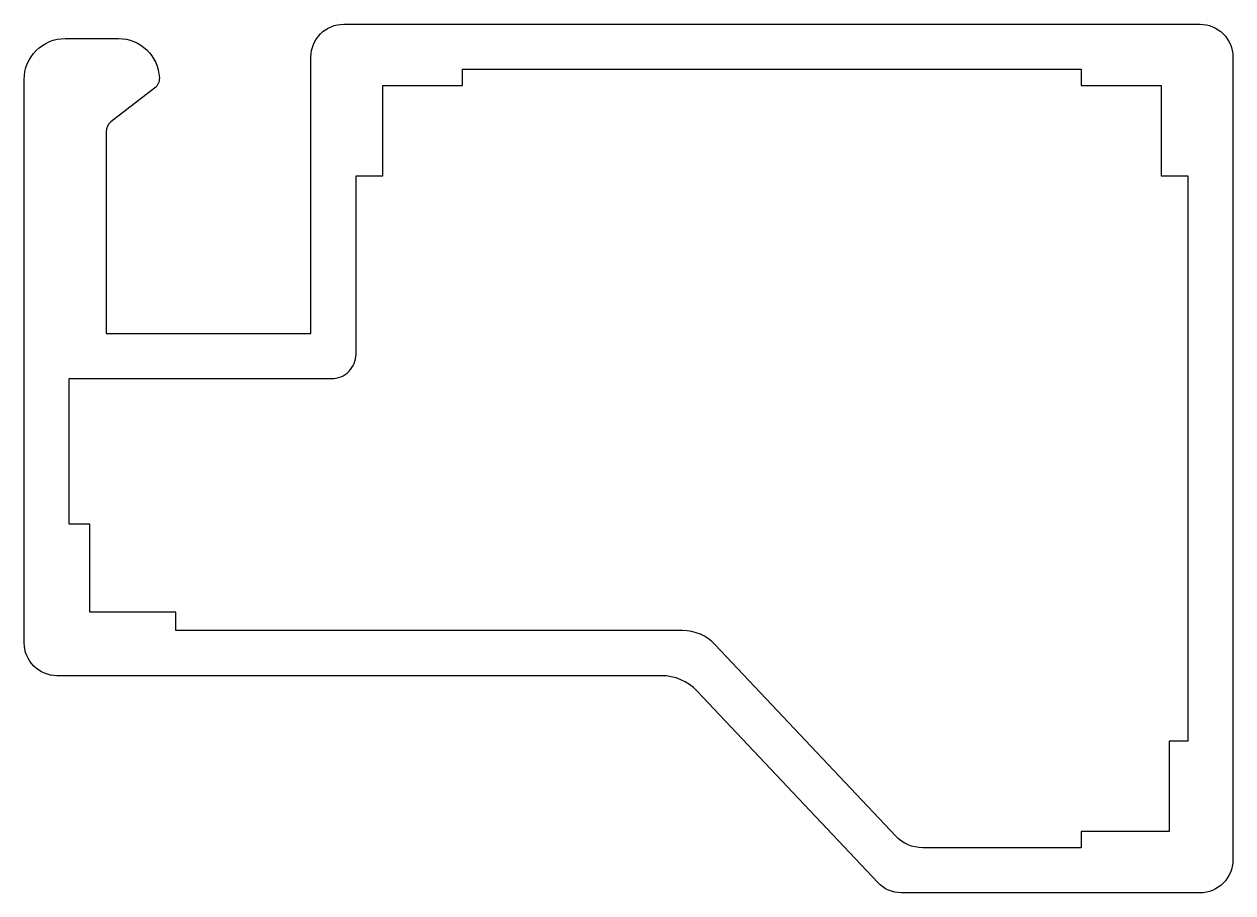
# Model space of a CAD drawing. Extents: x -84.1 to -54.6, y 211.4 to 232.6.
import ezdxf

# ---------------------------------------------------------------- set-up
doc = ezdxf.new("R2010")
doc.units = 0
doc.layers.add('ANA', color=220, linetype='CONTINUOUS')

msp = doc.modelspace()

# ---------------------------------------------------------------- linework, layer by layer
at = {"layer": 'ANA', "color": 0}
for points in [[(-80.837, 231.272, -0.24205), (-80.953, 231.023), (-82.02, 230.196, 0.23194), (-82.136, 229.959), (-82.136, 225.033), (-77.136, 225.033), (-77.136, 231.783, -0.414214), (-76.336, 232.583), (-55.436, 232.583, -0.414214), (-54.636, 231.783), (-54.636, 212.183, -0.414214), (-55.436, 211.383), (-62.722, 211.383, -0.206491), (-63.304, 211.634), (-67.712, 216.307, 0.206491), (-68.585, 216.683), (-83.336, 216.683, -0.414214), (-84.136, 217.483), (-84.136, 231.233, -0.414214), (-83.136, 232.233), (-81.836, 232.233, -0.403043)], [(-68.068, 217.783), (-80.436, 217.783), (-80.436, 218.233), (-82.536, 218.233), (-82.536, 220.383), (-83.036, 220.383), (-83.036, 223.933), (-76.636, 223.933, 0.414214), (-76.036, 224.533), (-76.036, 228.883), (-75.386, 228.883), (-75.386, 231.083), (-73.436, 231.083), (-73.436, 231.483), (-58.336, 231.483), (-58.336, 231.083), (-56.386, 231.083), (-56.386, 228.883), (-55.736, 228.883), (-55.736, 215.083), (-56.186, 215.083), (-56.186, 212.883), (-58.336, 212.883), (-58.336, 212.483), (-62.205, 212.483, -0.206491), (-62.859, 212.766), (-67.267, 217.438, 0.206491)]]:
    msp.add_lwpolyline(points, format="xyb", close=True, dxfattribs=at)

doc.saveas('drawing.dxf')
